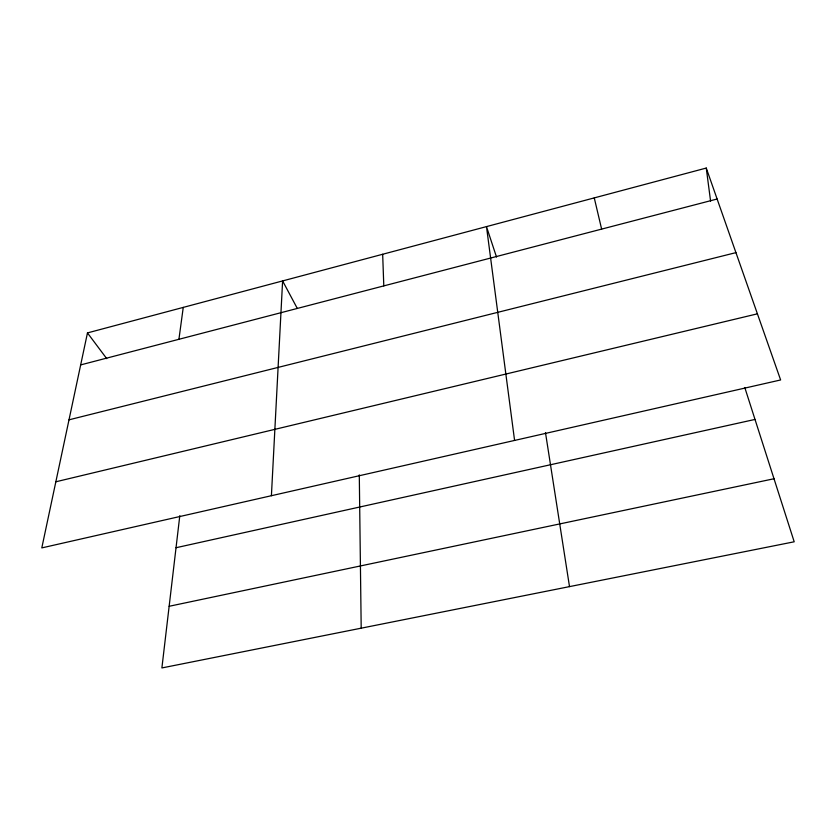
<?xml version="1.0" encoding="UTF-8"?>
<svg xmlns="http://www.w3.org/2000/svg" width="836" height="836" viewBox="0 0 836 836"><rect width="100%" height="100%" fill="white"/><g stroke="black" fill="none" stroke-linecap="round" stroke-linejoin="round"><path stroke-width="1.25" d="M271.407 495.717L282.61 280.927L297.282 308.4M179.803 515.687L161.891 667.943L794.2 541.791L744.782 387.517M178.925 339.291L183.251 307.397M87.466 332.916L41.8 547.904L780.625 379.962L706.253 168.057L87.466 332.916L106.747 358.665M80.674 364.904L717.121 199.01M69.001 419.829L735.941 252.629M55.845 481.787L757.416 313.824M176.03 547.726L755.012 419.432M169.144 606.288L774.011 478.746M496.521 257.06L486.479 226.608L514.579 440.436M594.26 197.892L601.627 229.106M545.469 432.546L569.504 586.621M706.253 168.057L710.59 201.142M382.669 254.269L383.797 285.891M359.292 474.879L361.194 628.181"/></g></svg>
